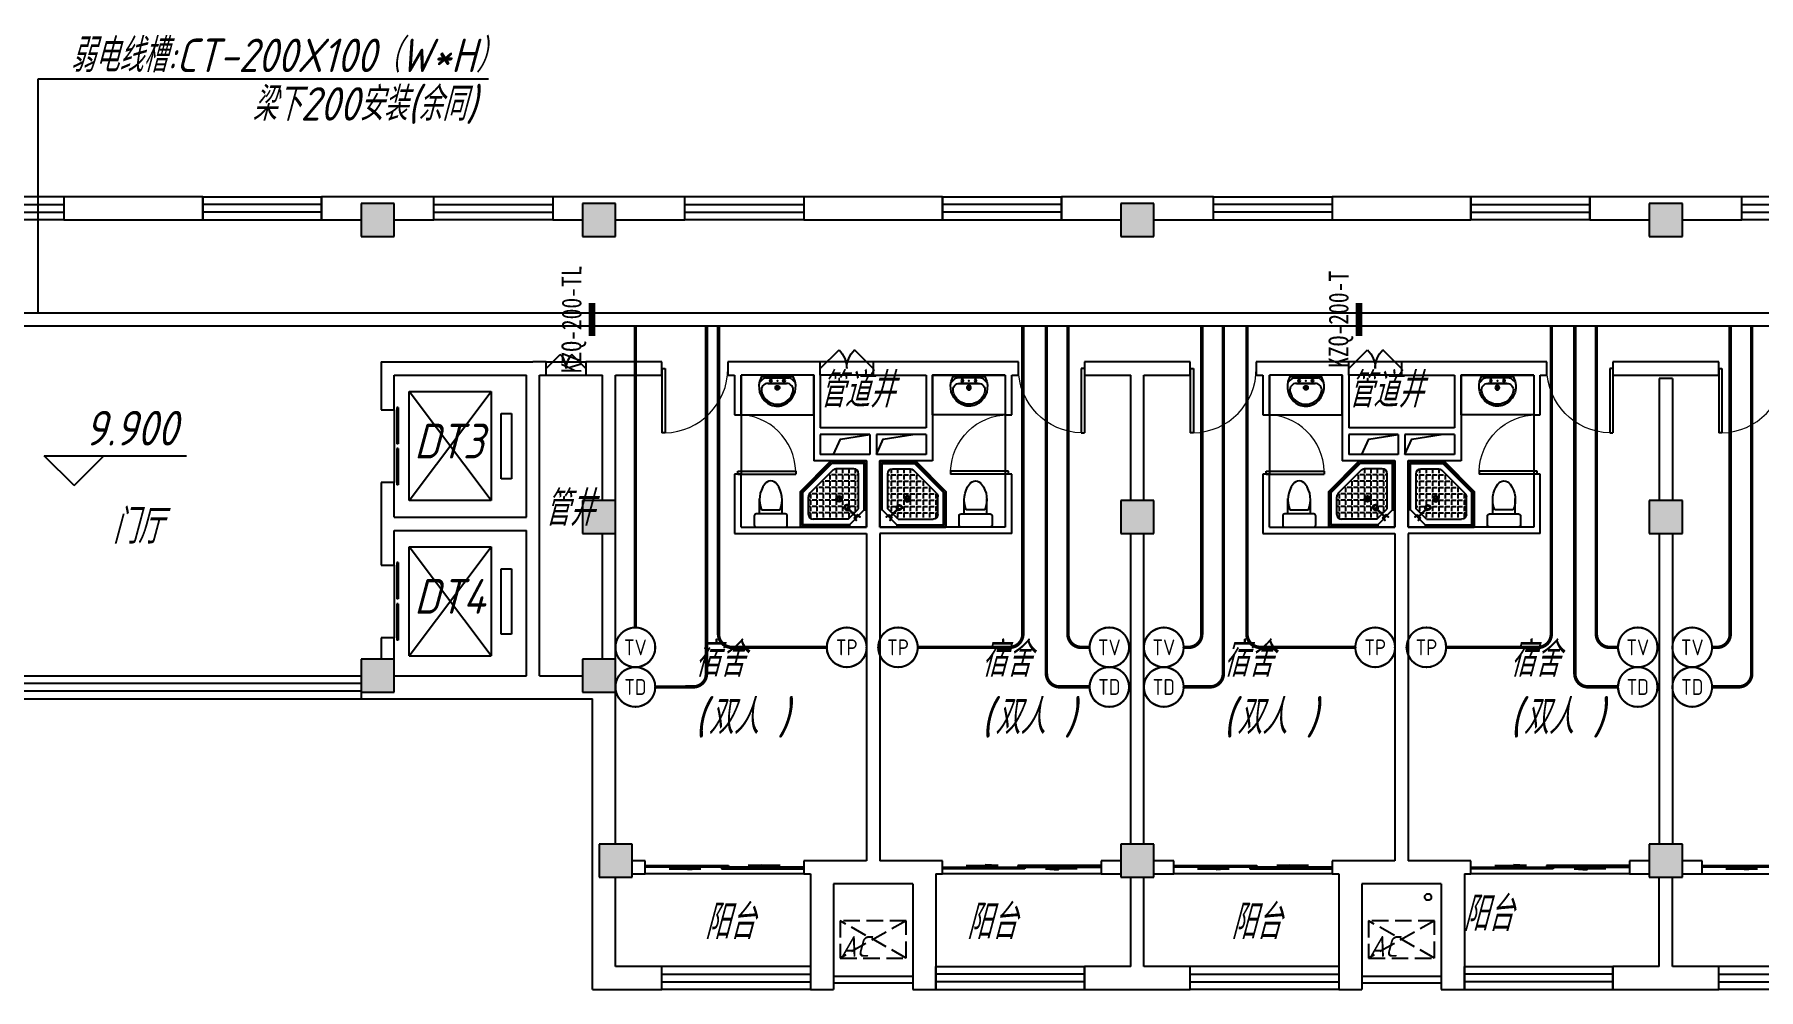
# Model space of a CAD drawing. Extents: x 0 to 2972856, y -1269770 to 0.
# Drawn here: x 2725959 to 2752059, y -1232746 to -1218290 of the extents above; entities that cross this region are included whole.
import ezdxf
from ezdxf.enums import TextEntityAlignment as Align

# ---------------------------------------------------------------- set-up
doc = ezdxf.new("R2010")
doc.units = 0
doc.header["$LTSCALE"] = 1000
doc.header["$PDSIZE"] = 50
doc.linetypes.add('DASH', pattern=[0.35, 0.25, -0.1])
for name, color, linetype in [('0000集水坑', 4, 'Continuous'), ('1-建筑底图', 8, 'Continuous'), ('CABLETRAY_DIM', 3, 'Continuous'), ('CABLETRAY_PDS', 4, 'Continuous'), ('EQUIP-通讯', 3, 'Continuous'), ('PUB_TEXT', 7, 'Continuous'), ('WIRE-综合布线', 4, 'Continuous'), ('抗震支吊架', 2, 'Continuous'), ('洁具', 251, 'Continuous'), ('空调外机', 251, 'Continuous')]:
    doc.layers.add(name, color=color, linetype=linetype)
doc.styles.add('_TEL_ATTDEF', font='GBENOR', dxfattribs={"width": 0.8, "height": 3, "bigfont": 'GBCBIG'})
doc.styles.add('_TEL_DIM', font='SIMPLEX', dxfattribs={"width": 0.8, "height": 3.5, "bigfont": 'HZTXT'})
doc.styles.add('kzcad', font='', dxfattribs={"width": 0.8})
doc.styles.get("Standard").update_dxf_attribs({"font": 'gbeitc.shx', "bigfont": 'gbcbig.shx'})
doc.styles.get('kzcad').set_extended_font_data('SimSun')
doc.linetypes.add('JIEDI', pattern='A,1.25,-0.25,0.25,-0.25,0.625,["/",Standard,S=0.6,R=0,X=0,Y=-0.3],0.625,-0.25,0.25,-0.25', length=4)

# ---------------------------------------------------------------- blocks, each defined once
blk = doc.blocks.new('$equip$00003204')
at = {"const_width": 0.05}
blk.add_lwpolyline([(0, 0.5, -1), (0, -0.5, -1), (0, 0.5, 0.021884)], format="xyb", dxfattribs=at)
blk.add_circle((0, 0), 0.5)
for p in [(0, 0.5), (-0.5, 0), (0.5, 0), (0, -0.5)]:
    blk.add_point(p)
at = {"color": 7, "style": '_TEL_ATTDEF'}
blk.add_attdef('$TEXT$', text='', height=0.4, dxfattribs=at).set_placement((0, 0), align=Align.MIDDLE_CENTER)
at = {"color": 7, "style": '_TEL_DIM', "flags": 1}
for tag in ['A', 'REMARK']:
    blk.add_attdef(tag, text='', height=0.00002, dxfattribs=at).set_placement((0, 0), align=Align.MIDDLE_CENTER)
blk = doc.blocks.new('$equip$00003208')
at = {"const_width": 0.05}
blk.add_lwpolyline([(0, 0.5, -1), (0, -0.5, -1), (0, 0.5, 0.021884)], format="xyb", dxfattribs=at)
blk.add_circle((0, 0), 0.5)
for p in [(0, 0.5), (-0.5, 0), (0.5, 0), (0, -0.5)]:
    blk.add_point(p)
at = {"color": 7, "style": '_TEL_ATTDEF'}
blk.add_attdef('$TEXT$', text='', height=0.4, dxfattribs=at).set_placement((0, 0), align=Align.MIDDLE_CENTER)
at = {"color": 7, "style": '_TEL_DIM', "flags": 1}
for tag in ['A', 'REMARK']:
    blk.add_attdef(tag, text='', height=0.00002, dxfattribs=at).set_placement((0, 0), align=Align.MIDDLE_CENTER)
blk = doc.blocks.new('$equip$00003209')
at = {"const_width": 0.05}
blk.add_lwpolyline([(0, 0.5, -1), (0, -0.5, -1), (0, 0.5, 0.021884)], format="xyb", dxfattribs=at)
blk.add_circle((0, 0), 0.5)
for p in [(0, 0.5), (-0.5, 0), (0.5, 0), (0, -0.5)]:
    blk.add_point(p)
at = {"color": 7, "style": '_TEL_ATTDEF'}
blk.add_attdef('$TEXT$', text='', height=0.4, dxfattribs=at).set_placement((0, 0), align=Align.MIDDLE_CENTER)
at = {"color": 7, "style": '_TEL_DIM', "flags": 1}
for tag in ['A', 'REMARK']:
    blk.add_attdef(tag, text='', height=0.00002, dxfattribs=at).set_placement((0, 0), align=Align.MIDDLE_CENTER)
blk = doc.blocks.new('2t21gqw')
at = {"layer": '0000集水坑'}
blk.add_circle((71900, -76400), 50, dxfattribs=at)
blk = doc.blocks.new('1F平面-CAD导入_dwg_Drawing4_t3_dwg_$plan$00001613-474159-1F-927810-1F')
at = {"layer": '洁具'}
for p, q in [((-200, 170), (-430, 170)), ((-260, -140), (-260, 140)), ((-30, 250), (-170, 250)), ((-200, -170), (-200, -220)), ((-170, -250), (-30, -250))]:
    blk.add_line(p, q, dxfattribs=at)
for points in [[(-200, 220), (-200, 170), (-200, -170), (-430, -170)], [(0, -220), (0, 220)]]:
    blk.add_lwpolyline(points, dxfattribs=at)
for centre, radius, start, end in [((-590, 0), 110, 123.4509, 236.5491), ((-413, -227), 398, 67.4505, 126.6381), ((-170, 220), 30, 90, 180), ((-30, 220), 30, 0, 90), ((-413, 227), 398, 233.3619, 292.5495), ((-170, -220), 30, 180, 270), ((-30, -220), 30, 270, 0)]:
    blk.add_arc(centre, radius, start, end, dxfattribs=at)
blk = doc.blocks.new('$lvtry$00000169')
at = {"color": 0}
for p, q in [((259, -36), (259, 0)), ((36, -259), (0, -259)), ((24, -259), (24, -976)), ((259, -36), (36, -259)), ((36, -259), (36, -964)), ((276, -120), (120, -276)), ((144, -151), (291, -298)), ((151, -144), (298, -291)), ((173, -309), (173, -239)), ((183, -213), (205, -213)), ((220, -213), (243, -213)), ((259, -24), (976, -24)), ((259, -36), (964, -36)), ((270, -213), (270, -143)), ((270, -213), (340, -213)), ((270, -263), (270, -239)), ((276, -120), (808, -120)), ((366, -213), (366, -143)), ((366, -213), (436, -213)), ((366, -309), (366, -239)), ((462, -213), (462, -143)), ((462, -213), (532, -213)), ((462, -309), (462, -239)), ((558, -213), (558, -143)), ((558, -213), (628, -213)), ((558, -309), (558, -239)), ((655, -213), (655, -143)), ((655, -213), (725, -213)), ((655, -309), (655, -239)), ((751, -213), (751, -143)), ((751, -213), (821, -213)), ((751, -309), (751, -239)), ((847, -213), (847, -143)), ((847, -213), (880, -213)), ((847, -309), (847, -239)), ((880, -192), (880, -460)), ((964, -36), (976, -24)), ((964, -36), (964, -525)), ((976, -24), (976, -530)), ((120, -276), (120, -808)), ((120, -309), (147, -309)), ((120, -405), (147, -405)), ((120, -501), (147, -501)), ((173, -309), (243, -309)), ((173, -405), (173, -335)), ((173, -405), (243, -405)), ((173, -501), (173, -431)), ((173, -501), (243, -501)), ((270, -405), (270, -335)), ((270, -405), (340, -405)), ((270, -501), (270, -431)), ((270, -501), (340, -501)), ((334, -309), (340, -309)), ((366, -309), (436, -309)), ((366, -405), (366, -335)), ((366, -405), (379, -405)), ((366, -501), (366, -431)), ((366, -501), (436, -501)), ((462, -309), (532, -309)), ((462, -405), (462, -335)), ((462, -405), (532, -405)), ((462, -501), (462, -431)), ((462, -501), (532, -501)), ((859, -511), (511, -859)), ((558, -309), (628, -309)), ((558, -405), (558, -335)), ((558, -405), (628, -405)), ((558, -501), (558, -431)), ((558, -501), (628, -501)), ((655, -309), (725, -309)), ((655, -405), (655, -335)), ((655, -405), (725, -405)), ((655, -501), (655, -431)), ((655, -501), (725, -501)), ((751, -309), (821, -309)), ((751, -405), (751, -335)), ((751, -405), (821, -405)), ((751, -501), (751, -431)), ((751, -501), (821, -501)), ((847, -309), (880, -309)), ((847, -405), (847, -335)), ((847, -405), (880, -405)), ((847, -501), (847, -431)), ((847, -501), (867, -501)), ((120, -598), (147, -598)), ((120, -694), (147, -694)), ((173, -598), (173, -528)), ((173, -598), (243, -598)), ((173, -694), (173, -624)), ((173, -694), (243, -694)), ((173, -790), (173, -720)), ((270, -598), (270, -528)), ((270, -598), (340, -598)), ((270, -694), (270, -624)), ((270, -694), (340, -694)), ((270, -790), (270, -720)), ((366, -598), (366, -528)), ((366, -598), (436, -598)), ((366, -694), (366, -624)), ((366, -694), (436, -694)), ((366, -790), (366, -720)), ((462, -598), (462, -528)), ((462, -598), (532, -598)), ((462, -694), (462, -624)), ((462, -694), (532, -694)), ((462, -790), (462, -720)), ((964, -525), (525, -964)), ((976, -530), (530, -976)), ((558, -598), (558, -528)), ((558, -598), (628, -598)), ((558, -694), (558, -624)), ((558, -694), (628, -694)), ((558, -790), (558, -720)), ((655, -598), (655, -528)), ((655, -598), (725, -598)), ((655, -694), (655, -624)), ((655, -694), (676, -694)), ((751, -598), (751, -528)), ((751, -598), (773, -598)), ((964, -525), (976, -530)), ((36, -964), (24, -976)), ((24, -976), (530, -976)), ((36, -964), (525, -964)), ((120, -790), (147, -790)), ((173, -790), (243, -790)), ((173, -878), (173, -816)), ((192, -880), (460, -880)), ((270, -790), (340, -790)), ((270, -880), (270, -816)), ((366, -790), (436, -790)), ((366, -880), (366, -816)), ((462, -790), (532, -790)), ((462, -880), (462, -816)), ((525, -964), (530, -976)), ((558, -790), (580, -790))]:
    blk.add_line(p, q, dxfattribs=at)
blk.add_lwpolyline([(0, 0), (0, -1000), (540, -1000), (1000, -540), (1000, 0)], close=True)
for points in [[(0, 0), (0, -1000)], [(0, 0), (1000, 0)], [(1000, 0), (1000, -540)], [(136, -190), (148, -178), (132, -162), (121, -174)], [(190, -136), (178, -148), (162, -132), (174, -121)], [(1000, -540), (540, -1000)], [(0, -1000), (540, -1000)]]:
    blk.add_lwpolyline(points, close=True, dxfattribs=at)
for radius in [43.8, 31.1]:
    blk.add_circle((416, -428), radius, dxfattribs=at)
for centre, radius, start, end in [((296, -296), 40.6, 142.583, 128.4197), ((808, -192), 72, 0, 90), ((296, -296), 28.6, 145.828, 125.6599), ((808, -460), 72, 315, 0), ((192, -808), 72, 180, 270), ((460, -808), 72, 270, 315)]:
    blk.add_arc(centre, radius, start, end, dxfattribs=at)
for p in [(103, -156, 0), (156, -102, 0), (416, -428, 0)]:
    blk.add_point(p, dxfattribs=at)
blk = doc.blocks.new('$lvtry$00000178')
at = {"color": 0}
for p, q in [((-238, 0), (238, 0)), ((-214, -36), (-272, -91)), ((-180, -23), (180, -23)), ((-142, -105), (140, -105)), ((140, -105), (-142, -105)), ((216, -37), (268, -91))]:
    blk.add_line(p, q, dxfattribs=at)
blk.add_lwpolyline([(-104, -430, 0.224698), (110, -425, 0.348046), (269, -79), (239, 0), (-241, 0), (-271, -79, 0.356844)], format="xyb", close=True, dxfattribs=at)
for centre, radius in [((-100, -65), 16.3), ((1, -172), 31.6), ((100, -65), 16.3)]:
    blk.add_circle(centre, radius, dxfattribs=at)
at = {"color": 0, "lineweight": 13}
blk.add_circle((1, -172), 23, dxfattribs=at)
at = {"color": 0}
for centre, radius, start, end in [((-142, -205), 100, 90, 190.5602), ((-1, -179), 243, 190.5602, 349.4398), ((-180, -73), 50, 90, 133.181), ((140, -205), 100, 349.4398, 90), ((180, -73), 50, 44.5607, 90)]:
    blk.add_arc(centre, radius, start, end, dxfattribs=at)
for p in [(0, -65), (1, -172)]:
    blk.add_point(p, dxfattribs=at)
blk = doc.blocks.new('A$C70365C93')
at = {"layer": '洁具'}
blk.add_lwpolyline([(-1900, 2300), (-1900, 1700), (-800, 1700), (-800, 2300)], close=True, dxfattribs=at)
blk.add_blockref('$lvtry$00000178', (-1350, 2280), dxfattribs=at)
at = {"layer": '洁具', "rotation": 180}
blk.add_blockref('$lvtry$00000169', (0, 0), dxfattribs=at)
at = {"layer": '洁具', "extrusion": (0, 0, -1), "xscale": -1, "zscale": -1, "rotation": 90}
blk.add_blockref('1F平面-CAD导入_dwg_Drawing4_t3_dwg_$plan$00001613-474159-1F-927810-1F', (1450, 0), dxfattribs=at)
blk = doc.blocks.new('A$Cf5a72a1b')
at = {"layer": '空调外机', "linetype": 'DASH'}
for p, q in [((1000, 563), (0, 0)), ((1000, 0), (0, 563))]:
    blk.add_line(p, q, dxfattribs=at)
blk.add_lwpolyline([(1000, 563), (0, 563), (0, 0), (1000, 0)], close=True, dxfattribs=at)
at = {"layer": 'PUB_TEXT'}
blk.add_text('AC', height=315, dxfattribs=at).set_placement((5, 18))
blk = doc.blocks.new('$WINLIB2D$00000001')
at = {"color": 0}
for points in [[(-0.5, 0.5), (-0.5, -0.5)], [(-0.5, 0.5), (0.5, 0.5)], [(0.5, -0.5), (0.5, 0.5)], [(0.5, 0.1667), (-0.5, 0.1667)], [(0.5, -0.1667), (-0.5, -0.1667)], [(-0.5, -0.5), (0.5, -0.5)]]:
    blk.add_lwpolyline(points, dxfattribs=at)
blk = doc.blocks.new('$DorLib2D$00000131')
at = {"color": 0, "linetype": 'Continuous'}
for p, q in [((-0.5, 0.125), (-0.5, 0)), ((0.019, 0.125), (-0.5, 0.125)), ((0.019, 0), (0.019, 0.125)), ((0.15, 0.125), (0.232, 0.197)), ((0.35, 0.125), (0.15, 0.125)), ((0.232, 0.197), (0.232, 0.125)), ((-0.5, 0), (0.019, 0)), ((-0.024, 0), (0.5, 0)), ((-0.024, -0.125), (-0.024, 0)), ((0.5, 0), (0.5, -0.125)), ((-0.35, -0.125), (-0.15, -0.125)), ((-0.232, -0.197), (-0.232, -0.125)), ((-0.15, -0.125), (-0.232, -0.197)), ((0.5, -0.125), (-0.024, -0.125))]:
    blk.add_line(p, q, dxfattribs=at)
blk = doc.blocks.new('$DorLib2D$00000116')
at = {"color": 0}
for p, q in [((-0.5, 0), (-0.146, 0.354)), ((0.5, 0), (0.146, 0.354))]:
    blk.add_line(p, q, dxfattribs=at)
for centre, start, end in [((-0.5, 0), 0, 45), ((0.5, 0), 135, 180)]:
    blk.add_arc(centre, 0.5, start, end, dxfattribs=at)
blk = doc.blocks.new('$DORLIB2D$00000127')
at = {"color": 0}
for points in [[(-0.533, 0.795), (-0.533, 0.69)], [(-0.033, 0.795), (-0.533, 0.795)], [(-0.033, 0.795), (-0.033, 0.69)], [(0.533, 0.795), (0.033, 0.795)], [(0.033, 0.795), (0.033, 0.69)], [(0.533, 0.795), (0.533, 0.69)], [(-0.033, 0.69), (-0.533, 0.69)], [(0.5, 0.5), (-0.5, 0.5)], [(0.533, 0.69), (0.033, 0.69)]]:
    blk.add_lwpolyline(points, dxfattribs=at)
blk = doc.blocks.new('$DorLib2D$00000001')
for p, q in [((0.45, 0.975), (0.5, 0.975)), ((0.45, 0), (0.45, 0.975)), ((0.5, 0), (0.5, 0.975)), ((0.5, 0), (0.45, 0))]:
    blk.add_line(p, q)
at = {"lineweight": 13}
blk.add_arc((0.475, 0), 0.975, 91.4693, 180, dxfattribs=at)
blk = doc.blocks.new('1-三层建筑底图')
at = {"layer": '1-建筑底图'}
for points in [[(55950, 9700), (55450, 9700), (55450, 9200), (55950, 9200)], [(59300, 9700), (58800, 9700), (58800, 9200), (59300, 9200)], [(67450, 9700), (66950, 9700), (66950, 9200), (67450, 9200)], [(75450, 9700), (74950, 9700), (74950, 9200), (75450, 9200)], [(59300, 5200), (58800, 5200), (58800, 4700), (59300, 4700)], [(67450, 5200), (66950, 5200), (66950, 4700), (67450, 4700)], [(75450, 5200), (74950, 5200), (74950, 4700), (75450, 4700)], [(55950, 2800), (55450, 2800), (55450, 2300), (55950, 2300)], [(59300, 2800), (58800, 2800), (58800, 2300), (59300, 2300)], [(59550, 0), (59050, 0), (59050, -500), (59550, -500)], [(67450, 0), (66950, 0), (66950, -500), (67450, -500)], [(75450, 0), (74950, 0), (74950, -500), (75450, -500)]]:
    blk.add_hatch(color=256, dxfattribs=at).paths.add_polyline_path(points)
for p, q in [((53050, 9800), (50950, 9800)), ((50950, 9800), (50950, 9450)), ((53050, 9450), (53050, 9800)), ((55700, 9800), (54850, 9800)), ((54850, 9800), (54850, 9450)), ((55950, 9700), (55450, 9700)), ((55450, 9700), (55450, 9200)), ((56550, 9800), (55700, 9800)), ((55950, 9200), (55950, 9700)), ((56550, 9450), (56550, 9800)), ((59050, 9800), (58350, 9800)), ((58350, 9800), (58350, 9450)), ((59300, 9700), (58800, 9700)), ((58800, 9700), (58800, 9200)), ((60350, 9800), (59050, 9800)), ((59300, 9200), (59300, 9700)), ((60350, 9450), (60350, 9800)), ((64250, 9800), (62150, 9800)), ((62150, 9800), (62150, 9450)), ((64250, 9450), (64250, 9800)), ((67200, 9800), (66050, 9800)), ((66050, 9800), (66050, 9450)), ((67450, 9700), (66950, 9700)), ((66950, 9700), (66950, 9200)), ((68350, 9800), (67200, 9800)), ((67450, 9200), (67450, 9700)), ((68350, 9450), (68350, 9800)), ((72250, 9800), (70150, 9800)), ((70150, 9800), (70150, 9450)), ((72250, 9450), (72250, 9800)), ((75200, 9800), (74050, 9800)), ((74050, 9800), (74050, 9450)), ((75450, 9700), (74950, 9700)), ((74950, 9700), (74950, 9200)), ((76350, 9800), (75200, 9800)), ((75450, 9200), (75450, 9700)), ((76350, 9450), (76350, 9800)), ((50950, 9450), (53050, 9450)), ((54850, 9450), (55450, 9450)), ((55950, 9450), (56550, 9450)), ((58350, 9450), (58800, 9450)), ((59300, 9450), (60350, 9450)), ((62150, 9450), (64250, 9450)), ((66050, 9450), (66950, 9450)), ((67450, 9450), (68350, 9450)), ((70150, 9450), (72250, 9450)), ((74050, 9450), (74950, 9450)), ((75450, 9450), (76350, 9450)), ((55450, 9200), (55950, 9200)), ((58800, 9200), (59300, 9200)), ((66950, 9200), (67450, 9200)), ((74950, 9200), (75450, 9200)), ((55750, 7300), (55750, 6575)), ((55750, 7300), (58050, 7300)), ((55950, 6575), (55950, 7100)), ((55950, 7100), (57950, 7100)), ((57950, 4950), (57950, 7100)), ((58250, 7300), (58050, 7300)), ((58150, 7100), (58250, 7100)), ((58150, 4850), (58150, 7100)), ((58250, 7100), (58250, 7300)), ((58250, 7300), (58850, 7300)), ((58250, 7100), (58850, 7100)), ((59200, 7300), (58850, 7300)), ((58850, 7300), (58850, 7100)), ((58850, 7100), (59100, 7100)), ((59100, 5200), (59100, 7100)), ((60000, 7300), (59200, 7300)), ((59300, 5200), (59300, 7100)), ((59300, 7100), (60000, 7100)), ((60000, 7100), (60000, 7300)), ((61100, 7300), (61000, 7300)), ((61000, 7300), (61000, 7100)), ((61000, 7100), (61100, 7100)), ((62300, 7300), (61100, 7300)), ((61100, 7100), (61100, 6500)), ((62300, 7100), (61200, 7100)), ((61200, 6500), (61200, 7100)), ((62400, 7300), (62300, 7300)), ((62300, 7100), (62300, 6300)), ((63200, 7300), (62400, 7300)), ((62400, 7100), (62400, 7300)), ((63200, 7100), (62400, 7100)), ((62400, 7100), (62400, 6300)), ((64100, 7300), (63200, 7300)), ((63200, 7300), (63200, 7100)), ((63200, 7100), (64000, 7100)), ((64000, 7100), (64000, 6300)), ((65300, 7300), (64100, 7300)), ((65200, 7100), (64100, 7100)), ((64100, 7100), (64100, 6300)), ((65200, 7100), (65200, 6500)), ((65400, 7300), (65300, 7300)), ((65300, 6500), (65300, 7100)), ((65300, 7100), (65400, 7100)), ((65400, 7100), (65400, 7300)), ((67200, 7300), (66400, 7300)), ((66400, 7300), (66400, 7100)), ((66400, 7100), (67100, 7100)), ((67100, 5200), (67100, 7100)), ((68000, 7300), (67200, 7300)), ((67300, 5200), (67300, 7100)), ((67300, 7100), (68000, 7100)), ((68000, 7100), (68000, 7300)), ((69100, 7300), (69000, 7300)), ((69000, 7300), (69000, 7100)), ((69000, 7100), (69100, 7100)), ((70300, 7300), (69100, 7300)), ((69100, 7100), (69100, 6500)), ((70300, 7100), (69200, 7100)), ((69200, 6500), (69200, 7100)), ((70400, 7300), (70300, 7300)), ((70300, 7100), (70300, 6300)), ((71200, 7300), (70400, 7300)), ((70400, 7100), (70400, 7300)), ((71200, 7100), (70400, 7100)), ((70400, 7100), (70400, 6300)), ((72100, 7300), (71200, 7300)), ((71200, 7300), (71200, 7100)), ((71200, 7100), (72000, 7100)), ((72000, 7100), (72000, 6300)), ((73300, 7300), (72100, 7300)), ((73200, 7100), (72100, 7100)), ((72100, 7100), (72100, 6300)), ((73200, 7100), (73200, 6500)), ((73400, 7300), (73300, 7300)), ((73300, 6500), (73300, 7100)), ((73300, 7100), (73400, 7100)), ((73400, 7100), (73400, 7300)), ((76000, 7300), (74400, 7300)), ((74400, 7300), (74400, 7100)), ((74400, 7100), (76000, 7100)), ((75100, 7050), (75100, 5200)), ((75300, 7050), (75100, 7050)), ((75300, 7050), (75300, 5200)), ((76000, 7100), (76000, 7300)), ((56175, 5200), (57415, 6850)), ((57415, 5200), (56175, 6850)), ((56175, 6850), (57415, 6850)), ((56175, 5200), (56175, 6850)), ((57415, 6850), (57415, 5200)), ((55750, 6575), (55950, 6575)), ((57570, 6520), (57725, 6520)), ((57570, 5530), (57570, 6520)), ((57725, 6520), (57725, 5530)), ((61100, 6500), (61200, 6500)), ((61200, 6500), (61200, 5600)), ((62300, 6300), (62300, 5800)), ((63200, 6300), (62400, 6300)), ((64000, 6300), (63200, 6300)), ((64100, 6300), (64100, 5800)), ((65200, 6500), (65200, 5600)), ((65200, 6500), (65300, 6500)), ((69100, 6500), (69200, 6500)), ((69200, 6500), (69200, 5600)), ((70300, 6300), (70300, 5800)), ((71200, 6300), (70400, 6300)), ((72000, 6300), (71200, 6300)), ((72100, 6300), (72100, 5800)), ((73200, 6500), (73200, 5600)), ((73200, 6500), (73300, 6500)), ((63150, 6200), (62400, 6200)), ((62400, 6200), (62400, 5900)), ((63150, 6200), (63150, 5900)), ((64000, 6200), (63250, 6200)), ((63250, 6200), (63250, 5900)), ((64000, 6200), (64000, 5900)), ((71150, 6200), (70400, 6200)), ((70400, 6200), (70400, 5900)), ((71150, 6200), (71150, 5900)), ((72000, 6200), (71250, 6200)), ((71250, 6200), (71250, 5900)), ((72000, 6200), (72000, 5900)), ((51102, 5426.7), (50652, 5876.7)), ((50652, 5876.7), (52802.9, 5876.7)), ((51102, 5426.7), (51552, 5876.7)), ((63100, 5800), (62300, 5800)), ((63150, 5900), (62400, 5900)), ((63100, 5800), (63100, 4800)), ((64000, 5900), (63250, 5900)), ((63300, 5800), (63300, 4800)), ((64100, 5800), (63300, 5800)), ((71100, 5800), (70300, 5800)), ((71150, 5900), (70400, 5900)), ((71100, 5800), (71100, 4800)), ((72000, 5900), (71250, 5900)), ((71300, 5800), (71300, 4800)), ((72100, 5800), (71300, 5800)), ((57725, 5530), (57570, 5530)), ((61200, 5600), (61100, 5600)), ((61100, 5600), (61100, 4700)), ((61200, 4800), (61200, 5600)), ((65300, 5600), (65200, 5600)), ((65200, 5600), (65200, 4800)), ((65300, 4700), (65300, 5600)), ((69200, 5600), (69100, 5600)), ((69100, 5600), (69100, 4700)), ((69200, 4800), (69200, 5600)), ((73300, 5600), (73200, 5600)), ((73200, 5600), (73200, 4800)), ((73300, 4700), (73300, 5600)), ((55950, 5475), (55750, 5475)), ((55750, 5475), (55750, 4850)), ((55950, 4950), (55950, 5475)), ((57415, 5200), (56175, 5200)), ((59300, 5200), (58800, 5200)), ((58800, 5200), (58800, 4700)), ((59300, 4700), (59300, 5200)), ((67450, 5200), (66950, 5200)), ((66950, 5200), (66950, 4700)), ((67450, 4700), (67450, 5200)), ((75450, 5200), (74950, 5200)), ((74950, 5200), (74950, 4700)), ((75450, 4700), (75450, 5200)), ((55750, 4850), (55750, 4225)), ((55950, 4950), (57950, 4950)), ((55950, 4750), (57950, 4750)), ((55950, 4225), (55950, 4750)), ((57950, 2550), (57950, 4750)), ((58150, 2550), (58150, 4850)), ((58800, 4700), (59300, 4700)), ((59100, 2800), (59100, 4700)), ((59300, 2800), (59300, 4700)), ((61100, 4700), (63100, 4700)), ((61200, 4800), (63100, 4800)), ((63100, 4700), (63100, -250)), ((65200, 4800), (63300, 4800)), ((65300, 4700), (63300, 4700)), ((63300, 4700), (63300, -250)), ((66950, 4700), (67450, 4700)), ((67100, 0), (67100, 4700)), ((67300, 0), (67300, 4700)), ((69100, 4700), (71100, 4700)), ((69200, 4800), (71100, 4800)), ((71100, 4700), (71100, -250)), ((73200, 4800), (71300, 4800)), ((73300, 4700), (71300, 4700)), ((71300, 4700), (71300, -250)), ((74950, 4700), (75450, 4700)), ((75100, 4700), (75100, 0)), ((75300, 4700), (75300, 0)), ((56175, 2850), (57415, 4500)), ((57415, 2850), (56175, 4500)), ((56175, 4500), (57415, 4500)), ((56175, 2850), (56175, 4500)), ((57415, 4500), (57415, 2850)), ((55750, 4225), (55950, 4225)), ((57570, 4170), (57725, 4170)), ((57570, 3180), (57570, 4170)), ((57725, 4170), (57725, 3180)), ((57725, 3180), (57570, 3180)), ((55950, 3125), (55750, 3125)), ((55750, 3125), (55750, 2800)), ((55950, 2800), (55950, 3125)), ((55950, 2800), (55450, 2800)), ((55450, 2800), (55450, 2300)), ((55950, 2300), (55950, 2800)), ((56175, 2850), (57415, 2850)), ((59300, 2800), (58800, 2800)), ((58800, 2800), (58800, 2300)), ((59300, 2300), (59300, 2800)), ((55950, 2550), (57950, 2550)), ((58150, 2550), (58800, 2550)), ((55450, 2300), (55450, 2200)), ((55450, 2300), (55950, 2300)), ((55450, 2200), (55700, 2200)), ((55700, 2200), (58050, 2200)), ((58050, 2200), (58950, 2200)), ((58800, 2300), (59300, 2300)), ((58950, -250), (58950, 2200)), ((59300, 0), (59300, 2300)), ((59550, 0), (59050, 0)), ((59050, 0), (59050, -500)), ((59550, -500), (59550, 0)), ((67450, 0), (66950, 0)), ((66950, 0), (66950, -500)), ((67450, -500), (67450, 0)), ((75450, 0), (74950, 0)), ((74950, 0), (74950, -500)), ((75450, -500), (75450, 0)), ((58950, -2200), (58950, -250)), ((59750, -250), (59550, -250)), ((59750, -450), (59750, -250)), ((62500, -250), (62150, -250)), ((62150, -250), (62150, -450)), ((63100, -250), (62500, -250)), ((63900, -250), (63300, -250)), ((64250, -250), (63900, -250)), ((64250, -450), (64250, -250)), ((66950, -250), (66650, -250)), ((66650, -250), (66650, -450)), ((67750, -250), (67450, -250)), ((67750, -450), (67750, -250)), ((70500, -250), (70150, -250)), ((70150, -250), (70150, -450)), ((71100, -250), (70500, -250)), ((71900, -250), (71300, -250)), ((72250, -250), (71900, -250)), ((72250, -450), (72250, -250)), ((74950, -250), (74650, -250)), ((74650, -250), (74650, -450)), ((75750, -250), (75450, -250)), ((75750, -450), (75750, -250)), ((59050, -500), (59550, -500)), ((59300, -1850), (59300, -500)), ((59550, -450), (59750, -450)), ((62150, -450), (59750, -450)), ((62150, -450), (62250, -450)), ((62250, -450), (62250, -1850)), ((64150, -450), (64150, -1850)), ((64150, -450), (64250, -450)), ((66650, -450), (64250, -450)), ((66650, -450), (66950, -450)), ((66950, -500), (67450, -500)), ((67100, -1850), (67100, -500)), ((67300, -1850), (67300, -500)), ((67450, -450), (67750, -450)), ((70150, -450), (67750, -450)), ((70150, -450), (70250, -450)), ((70250, -450), (70250, -1850)), ((72150, -450), (72150, -1850)), ((72150, -450), (72250, -450)), ((74650, -450), (72250, -450)), ((74650, -450), (74950, -450)), ((74950, -500), (75450, -500)), ((75100, -1850), (75100, -500)), ((75300, -1850), (75300, -500)), ((75450, -450), (75750, -450)), ((75750, -450), (78150, -450)), ((62600, -600), (62600, -2200)), ((63200, -600), (62600, -600)), ((63800, -600), (63200, -600)), ((63800, -600), (63800, -2200)), ((70600, -600), (70600, -2200)), ((71200, -600), (70600, -600)), ((71800, -600), (71200, -600)), ((71800, -600), (71800, -2200)), ((60000, -1850), (59300, -1850)), ((60000, -2200), (60000, -1850)), ((62250, -1850), (62250, -2200)), ((64150, -2200), (64150, -1850)), ((67100, -1850), (66400, -1850)), ((66400, -1850), (66400, -2200)), ((68000, -1850), (67300, -1850)), ((68000, -2200), (68000, -1850)), ((70250, -1850), (70250, -2200)), ((72150, -2200), (72150, -1850)), ((75100, -1850), (74400, -1850)), ((74400, -1850), (74400, -2200)), ((76000, -1850), (75300, -1850)), ((76000, -2200), (76000, -1850)), ((58950, -2200), (60000, -2200)), ((62250, -2200), (62600, -2200)), ((63800, -2200), (64150, -2200)), ((66400, -2200), (67200, -2200)), ((67200, -2200), (68000, -2200)), ((70250, -2200), (70600, -2200)), ((71800, -2200), (72150, -2200)), ((74400, -2200), (75200, -2200)), ((75200, -2200), (76000, -2200))]:
    blk.add_line(p, q, dxfattribs=at)
for points in [[(62600, 5900), (62703.6, 6130.3), (63150, 6200)], [(63250, 5900), (63353.6, 6130.3), (63800, 6200)], [(70600, 5900), (70703.6, 6130.3), (71150, 6200)], [(71250, 5900), (71353.6, 6130.3), (71800, 6200)], [(62600, -2000), (63800, -2000)], [(70600, -2000), (71800, -2000)], [(62600, -2100), (63800, -2100)], [(70600, -2100), (71800, -2100)]]:
    blk.add_lwpolyline(points, dxfattribs=at)
for name, p in [('2t21gqw', (-300, 75600)), ('A$C70365C93', (63100, 4800)), ('A$C70365C93', (71100, 4800)), ('A$Cf5a72a1b', (62700.5, -1723.5)), ('A$Cf5a72a1b', (70700.5, -1723.5))]:
    blk.add_blockref(name, p, dxfattribs=at)
for name, p, xscale, yscale, zscale in [('$WINLIB2D$00000001', (50050, 9625), -1800, 350, -1800), ('$WINLIB2D$00000001', (53950, 9625), 1800, 350, 1800), ('$WINLIB2D$00000001', (57450, 9625), -1800, 350, -1800), ('$WINLIB2D$00000001', (61250, 9625), -1800, 350, -1800), ('$WINLIB2D$00000001', (65150, 9625), 1800, 350, 1800), ('$WINLIB2D$00000001', (69250, 9625), 1800, -350, 1800), ('$WINLIB2D$00000001', (73150, 9625), -1800, -350, -1800), ('$WINLIB2D$00000001', (77250, 9625), -1800, 350, -1800), ('$DorLib2D$00000116', (58550, 7200), 600, 600, 200), ('$DorLib2D$00000001', (60500, 7200), -1000, -1000, -1000), ('$DorLib2D$00000001', (65900, 7200), 1000, -1000, 1000), ('$DorLib2D$00000001', (68500, 7200), -1000, -1000, -1000), ('$DorLib2D$00000001', (73900, 7200), 1000, -1000, 1000), ('$DorLib2D$00000001', (76500, 7200), -1000, -1000, -1000), ('$WINLIB2D$00000001', (51975, 2375), 6950.000000047032, -350, 6950.000000047032), ('$DorLib2D$00000131', (76950, -350), -2400, -200, -2400), ('$WINLIB2D$00000001', (73275, -2025), 2249.999999993481, 350, 2249.999999993481)]:
    blk.add_blockref(name, p, dxfattribs=dict(at, xscale=xscale, yscale=yscale, zscale=zscale))
for name, p, xscale, yscale, zscale, rotation in [('$DorLib2D$00000116', (62800, 7200), 800, -800, 200, 179.9999999994664), ('$DorLib2D$00000116', (70800, 7200), 800, -800, 200, 179.9999999994664), ('$DORLIB2D$00000127', (55850, 6025), 1100, -200, 1100, 90), ('$DorLib2D$00000001', (61150, 6050), 900, 900, 900, 269.9999999994664), ('$DorLib2D$00000001', (65250, 6050), 900, -900, 900, 269.9999999994664), ('$DorLib2D$00000001', (69150, 6050), 900, 900, 900, 269.9999999994664), ('$DorLib2D$00000001', (73250, 6050), 900, -900, 900, 269.9999999994664), ('$DORLIB2D$00000127', (55850, 3675), 1100, -200, 1100, 90), ('$DorLib2D$00000131', (60950, -350), 2400, 200, 2400, 180), ('$DorLib2D$00000131', (65450, -350), -2400, 200, -2400, 180), ('$DorLib2D$00000131', (68950, -350), 2400, 200, 2400, 180), ('$DorLib2D$00000131', (73450, -350), -2400, 200, -2400, 180), ('$WINLIB2D$00000001', (61125, -2025), 2249.999999993481, -350, 2249.999999993481, 180), ('$WINLIB2D$00000001', (65275, -2025), -2249.999999993481, -350, -2249.999999993481, 180), ('$WINLIB2D$00000001', (69125, -2025), 2249.999999993481, -350, 2249.999999993481, 180), ('$WINLIB2D$00000001', (77125, -2025), 2249.999999993481, -350, 2249.999999993481, 180)]:
    blk.add_blockref(name, p, dxfattribs=dict(at, xscale=xscale, yscale=yscale, zscale=zscale, rotation=rotation))
at = {"layer": '1-建筑底图', "xscale": -1, "rotation": 359.9999999999999}
for p in [(63300, 4800), (71300, 4800)]:
    blk.add_blockref('A$C70365C93', p, dxfattribs=at)
at = {"layer": '1-建筑底图'}
for s, p in [('管道井', (62385.3, 6613)), ('管道井', (70385.3, 6613)), ('DT3', (56251, 5838.9)), ('管井', (58220, 4821.9)), ('门厅', (51683.4, 4548.3)), ('DT4', (56251, 3488.9)), ('宿舍', (60495.1, 2536.2)), ('宿舍', (64834.6, 2536.2)), ('宿舍', (68495.1, 2536.2)), ('宿舍', (72834.6, 2536.2)), ('(', (60495.1, 1664.1)), ('双人', (60705.1, 1664.1)), (')', (61755.1, 1664.1)), ('(', (64834.6, 1664.1)), ('双人', (65044.6, 1664.1)), (')', (66094.6, 1664.1)), ('(', (68495.1, 1664.1)), ('双人', (68705.1, 1664.1)), (')', (69755.1, 1664.1)), ('(', (72834.6, 1664.1)), ('双人', (73044.6, 1664.1)), (')', (74094.6, 1664.1)), ('阳台', (72126.5, -1315.9)), ('阳台', (60645.3, -1438.1)), ('阳台', (64612.5, -1438.1)), ('阳台', (68614.8, -1438.1))]:
    blk.add_text(s, height=525, dxfattribs=at).set_placement(p)
at = {"layer": '1-建筑底图', "color": 7}
blk.add_text('9.900', height=525, dxfattribs=at).set_placement((51263.9, 6034.2))

msp = doc.modelspace()

# ---------------------------------------------------------------- linework, layer by layer
at = {"layer": 'CABLETRAY_DIM', "linetype": 'ByBlock'}
for p, q in [((2726017, -1222503), (2726017, -1218964)), ((2726017, -1218964), (2732833, -1218964))]:
    msp.add_line(p, q, dxfattribs=at)
at = {"layer": 'CABLETRAY_PDS', "linetype": 'ByBlock'}
for p, q in [((2684556, -1222503), (2763856, -1222503)), ((2763856, -1222703), (2684556, -1222703))]:
    msp.add_line(p, q, dxfattribs=at)
at = {"layer": 'WIRE-综合布线', "linetype": 'Continuous', "const_width": 52.5}
msp.add_lwpolyline([(2735056, -1227267), (2735056, -1222703)], dxfattribs=at)
for points in [[(2735356, -1228167), (2735933, -1228165, 0.414214), (2736133, -1227965), (2736133, -1222703)], [(2736315, -1222703), (2736315, -1227367, 0.414214), (2736515, -1227567), (2737956, -1227567)], [(2740922, -1222703), (2740922, -1227367, -0.414214), (2740722, -1227567), (2739332, -1227567)], [(2741931, -1228165), (2741479, -1228165, -0.414214), (2741279, -1227965), (2741279, -1222703)], [(2741931, -1227567), (2741805, -1227567, -0.414214), (2741605, -1227367), (2741605, -1222703)], [(2743356, -1228165), (2743757, -1228165, 0.414214), (2743957, -1227965), (2743957, -1222703)], [(2743356, -1227567), (2743431, -1227567, 0.414214), (2743631, -1227367), (2743631, -1222703)], [(2744315, -1222703), (2744315, -1227367, 0.414214), (2744515, -1227567), (2745956, -1227567)], [(2748922, -1222703), (2748922, -1227367, -0.414214), (2748722, -1227567), (2747332, -1227567)], [(2749931, -1228165), (2749479, -1228165, -0.414214), (2749279, -1227965), (2749279, -1222703)], [(2749931, -1227567), (2749805, -1227567, -0.414214), (2749605, -1227367), (2749605, -1222703)], [(2751356, -1228165), (2751757, -1228165, 0.414214), (2751957, -1227965), (2751957, -1222703)], [(2751356, -1227567), (2751431, -1227567, 0.414214), (2751631, -1227367), (2751631, -1222703)]]:
    msp.add_lwpolyline(points, format="xyb", dxfattribs=at)
at = {"layer": '抗震支吊架', "color": 2, "const_width": 100}
for points in [[(2734399, -1222853), (2734399, -1222353)], [(2746011, -1222853), (2746011, -1222353)]]:
    msp.add_lwpolyline(points, dxfattribs=at)

# ---------------------------------------------------------------- block references
at = {"layer": '1-建筑底图', "linetype": 'ByBlock'}
msp.add_blockref('1-三层建筑底图', (2675456, -1230546), dxfattribs=at)
at = {"layer": 'EQUIP-通讯', "linetype": 'JIEDI', "xscale": 600, "yscale": 600, "zscale": 600}
for name, p, values in [('$equip$00003204', (2735056, -1227567), {'$TEXT$': 'TV'}), ('$equip$00003208', (2738256, -1227567), {'$TEXT$': 'TP'}), ('$equip$00003204', (2743056, -1227567), {'$TEXT$': 'TV'}), ('$equip$00003208', (2746256, -1227567), {'$TEXT$': 'TP'}), ('$equip$00003204', (2751056, -1227567), {'$TEXT$': 'TV'}), ('$equip$00003209', (2735056, -1228167), {'$TEXT$': 'TD'}), ('$equip$00003209', (2743056, -1228167), {'$TEXT$': 'TD'}), ('$equip$00003209', (2751056, -1228167), {'$TEXT$': 'TD'})]:
    msp.add_blockref(name, p, dxfattribs=at).add_auto_attribs(values)
at = {"layer": 'EQUIP-通讯', "linetype": 'JIEDI'}
ref = msp.add_blockref('$equip$00003208', (2739032, -1227567), dxfattribs=dict(at, xscale=-600, yscale=600, zscale=600))
ref.add_attrib('$TEXT$', 'TP', dxfattribs={"layer": '0', "color": 7, "height": 240, "style": '_TEL_ATTDEF'}).set_placement((2739032, -1227567), align=Align.MIDDLE_CENTER)
ref = msp.add_blockref('$equip$00003204', (2742231, -1227567), dxfattribs=dict(at, xscale=-600, yscale=600, zscale=600))
ref.add_attrib('$TEXT$', 'TV', dxfattribs={"layer": '0', "color": 7, "height": 240, "style": '_TEL_ATTDEF'}).set_placement((2742231, -1227567), align=Align.MIDDLE_CENTER)
ref = msp.add_blockref('$equip$00003208', (2747032, -1227567), dxfattribs=dict(at, xscale=-600, yscale=600, zscale=600))
ref.add_attrib('$TEXT$', 'TP', dxfattribs={"layer": '0', "color": 7, "height": 240, "style": '_TEL_ATTDEF'}).set_placement((2747032, -1227567), align=Align.MIDDLE_CENTER)
ref = msp.add_blockref('$equip$00003204', (2750231, -1227567), dxfattribs=dict(at, xscale=-600, yscale=600, zscale=600))
ref.add_attrib('$TEXT$', 'TV', dxfattribs={"layer": '0', "color": 7, "height": 240, "style": '_TEL_ATTDEF'}).set_placement((2750231, -1227567), align=Align.MIDDLE_CENTER)
ref = msp.add_blockref('$equip$00003209', (2742231, -1228167), dxfattribs=dict(at, xscale=-600, yscale=600, zscale=600))
ref.add_attrib('$TEXT$', 'TD', dxfattribs={"layer": '0', "color": 7, "height": 240, "style": '_TEL_ATTDEF'}).set_placement((2742231, -1228167), align=Align.MIDDLE_CENTER)
ref = msp.add_blockref('$equip$00003209', (2750231, -1228167), dxfattribs=dict(at, xscale=-600, yscale=600, zscale=600))
ref.add_attrib('$TEXT$', 'TD', dxfattribs={"layer": '0', "color": 7, "height": 240, "style": '_TEL_ATTDEF'}).set_placement((2750231, -1228167), align=Align.MIDDLE_CENTER)

# ---------------------------------------------------------------- texts
at = {"layer": 'CABLETRAY_DIM', "color": 7, "linetype": 'ByBlock'}
for s, p in [('弱电线槽:CT-200X100（W*H）', (2726504, -1218859)), ('梁下200安装(余同) ', (2729257, -1219594))]:
    msp.add_text(s, height=506.38, dxfattribs=at).set_placement(p)
at = {"layer": '抗震支吊架', "color": 2, "style": 'kzcad', "width": 0.8}
for s, p in [('KZQ-200-TL', (2734239, -1222603)), ('KZQ-200-T', (2745851, -1222603))]:
    msp.add_text(s, height=300, rotation=89.8854, dxfattribs=at).set_placement(p, align=Align.CENTER)

doc.saveas('drawing.dxf')
